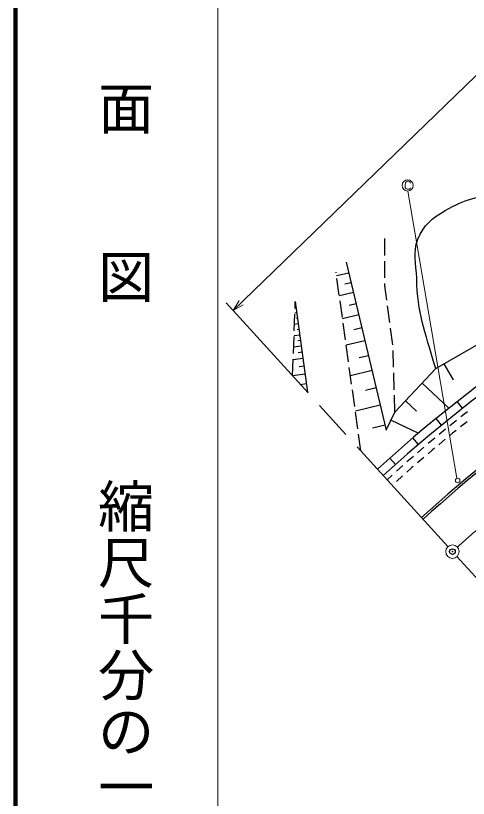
# Model space of a CAD drawing. Units: millimetres, scale not verified. Extents: x 40000 to 680000, y 20000 to 380000.
# Drawn here: x 40000 to 80326, y 262491 to 332172 of the extents above; entities that cross this region are included whole.
import ezdxf
from ezdxf.enums import TextEntityAlignment as Align

# ---------------------------------------------------------------- set-up
doc = ezdxf.new("R2010")
doc.units = ezdxf.units.MM
doc.header["$LTSCALE"] = 1000
doc.header["$PDMODE"] = 32
doc.header["$PDSIZE"] = 500
doc.linetypes.add('CHAIN', pattern=[18.5, 12, -1.5, 3.5, -1.5])
for name, color, linetype, lineweight in [('M-BGD', 7, 'Continuous', 25), ('M-BMK', 2, 'CHAIN', 13), ('M-BMK-SRVR', 3, 'Continuous', 13), ('M-STR-HTXT', 7, 'Continuous', 13), ('M-TTL', 2, 'Continuous', 140), ('M-TTL-BAND', 7, 'Continuous', 13)]:
    doc.layers.add(name, color=color, linetype=linetype, lineweight=lineweight)
doc.layers.add('M-OTRS', color=6, linetype='Continuous')
doc.styles.add('@ＭＳ ゴシック', font='')
doc.styles.get('@ＭＳ ゴシック').set_extended_font_data('@MS Gothic')

msp = doc.modelspace()

# ---------------------------------------------------------------- linework, layer by layer
at = {"layer": 'M-BGD'}
for p, q in [((72895, 310825), (72895, 312325)), ((77426, 300750), (95191, 311063)), ((69438, 310229), (73014, 295266)), ((72895, 308825), (72895, 310325)), ((68553, 309266), (68543, 309335)), ((69670, 309256), (68590, 308998)), ((68828, 307285), (68622, 308771)), ((69877, 308392), (69337, 308263)), ((72895, 308142), (72895, 308325)), ((73069, 306837), (72895, 308142)), ((70083, 307528), (68836, 307230)), ((64885, 306100), (64907, 306712)), ((64907, 306712), (66001, 298645)), ((69104, 305304), (68897, 306790)), ((70322, 306531), (69698, 306382)), ((73334, 304854), (73135, 306341)), ((64815, 304102), (64868, 305601)), ((65041, 305721), (64871, 305698)), ((65108, 305225), (65023, 305214)), ((70560, 305533), (69120, 305189)), ((65176, 304730), (64835, 304684)), ((69379, 303324), (69172, 304809)), ((65243, 304234), (65073, 304211)), ((70835, 304381), (70115, 304209)), ((73598, 302872), (73400, 304359)), ((64744, 302103), (64797, 303602)), ((65310, 303739), (64799, 303670)), ((65377, 303243), (65122, 303209)), ((71111, 303228), (69448, 302831)), ((65445, 302748), (64763, 302656)), ((69654, 301343), (69448, 302828)), ((65518, 302203), (65178, 302157)), ((71429, 301898), (70597, 301699)), ((73668, 300873), (73623, 302373)), ((64673, 300104), (64726, 301603)), ((65592, 301658), (64724, 301540)), ((78148, 301170), (78968, 299757)), ((65687, 300964), (65252, 300905)), ((69930, 299362), (69723, 300847)), ((71747, 300567), (69826, 300108)), ((73729, 298874), (73683, 300374)), ((73789, 296875), (77426, 300750)), ((65781, 300269), (64674, 300119)), ((65901, 299383), (65347, 299308)), ((72114, 299030), (71154, 298801)), ((76209, 299454), (78591, 297219)), ((70205, 297381), (69999, 298866)), ((73789, 296875), (73744, 298375)), ((74730, 297878), (75715, 296954)), ((79813, 297217), (79339, 297819)), ((72482, 297493), (70263, 296963)), ((70481, 295400), (70274, 296885)), ((73014, 295266), (73789, 296875)), ((80245, 296913), (79659, 296445)), ((73448, 296167), (75883, 294995)), ((77943, 295717), (77458, 296310)), ((72906, 295719), (71797, 295454)), ((79268, 296133), (78682, 295665)), ((80213, 296025), (79627, 295557)), ((70756, 293419), (70550, 294905)), ((78295, 295349), (77717, 294870)), ((78924, 294996), (78654, 294772)), ((79236, 295245), (78924, 294996)), ((75880, 293994), (75383, 294578)), ((77332, 294551), (76755, 294072)), ((78269, 294453), (77692, 293974)), ((76375, 293748), (75806, 293259)), ((77100, 293484), (76735, 293169)), ((77307, 293655), (77100, 293484)), ((73841, 292219), (73332, 292791)), ((75427, 292933), (74861, 292445)), ((76356, 292843), (75787, 292354)), ((74486, 292110), (73926, 291611)), ((74861, 292445), (74859, 292443)), ((75409, 292028), (75305, 291939)), ((73553, 291277), (73085, 290859)), ((75305, 291939), (74847, 291530)), ((74475, 291197), (73915, 290698)), ((73542, 290364), (73538, 290361))]:
    msp.add_line(p, q, dxfattribs=at)
for radius, start in [(124757, 101.91352), (124557, 101.91352), (130587, 112.25304), (129821, 112.25304)]:
    msp.add_arc((160113, 195211), radius, start, 132.29819, dxfattribs=at)
msp.add_open_spline([(77426, 300750), (76379, 304331), (75810, 305585), (75727, 308795), (75691, 310156), (75348, 311008), (75837, 312278), (76331, 313561), (77088, 314118), (78270, 314821), (80072, 315893), (81332, 316087), (83411, 316369), (85828, 316696), (87226, 316213), (89657, 316424), (92034, 316630), (93353, 316906), (95682, 317419), (97699, 317862), (98719, 318610), (100768, 318856), (102548, 319070), (103586, 319025), (105356, 318746), (107153, 318462), (107867, 318175), (109815, 317403)], degree=3, knots=[0, 0, 0, 0, 1, 1, 1, 2, 2, 2, 3, 3, 3, 4, 4, 4, 5, 5, 5, 6, 6, 6, 7, 7, 7, 8, 8, 8, 9, 9, 9, 9], dxfattribs=at)
at = {"layer": 'M-BMK'}
for p, q in [((78505, 284902), (58758, 306605)), ((79313, 284014), (107402, 253143))]:
    msp.add_line(p, q, dxfattribs=at)
msp.add_arc((160113, 195211), 120661, 93.27284, 132.01328, dxfattribs=at)
at = {"layer": 'M-BMK-SRVR'}
msp.add_circle((78909, 284458), 600, dxfattribs=at)
at = {"layer": 'M-OTRS'}
msp.add_point((78909, 284458), dxfattribs=at)
at = {"layer": 'M-STR-HTXT'}
for p, q in [((59380, 305921), (104441, 349541)), ((74688, 317150), (74713, 317259)), ((74688, 316985), (74688, 317150)), ((74713, 317259), (74740, 317293)), ((74740, 317293), (74798, 317370)), ((74798, 317370), (74875, 317423)), ((74875, 317423), (75015, 317424)), ((75015, 317424), (75096, 317398)), ((75096, 317398), (75151, 317343)), ((75151, 317343), (75180, 317259)), ((74711, 316879), (74688, 316985)), ((74767, 316794), (74711, 316879)), ((74820, 316740), (74767, 316794)), ((74879, 316712), (74820, 316740)), ((75016, 316712), (74879, 316712)), ((74935, 316535), (79314, 290982)), ((75097, 316738), (75016, 316712)), ((75152, 316796), (75097, 316738)), ((75177, 316846), (75152, 316796)), ((59380, 305921), (59916, 306806)), ((59380, 305921), (60282, 306428))]:
    msp.add_line(p, q, dxfattribs=at)
for centre, radius in [((74919, 317054), 500), ((74919, 317054), 500), ((79380, 290789), 200)]:
    msp.add_circle(centre, radius, dxfattribs=at)
at = {"layer": 'M-TTL'}
msp.add_line((40000, 380000), (40000, 20000), dxfattribs=at)
at = {"layer": 'M-TTL-BAND'}
msp.add_line((58000, 370000), (58000, 20000), dxfattribs=at)

# ---------------------------------------------------------------- texts
at = {"layer": 'M-TTL-BAND', "style": '@ＭＳ ゴシック'}
for s, p in [('平\u3000\u3000面\u3000\u3000図', (49777, 306475)), ('縮尺千分の一', (49777, 261030))]:
    msp.add_text(s, height=3666, rotation=270, dxfattribs=at).set_placement(p, align=Align.MIDDLE_RIGHT)

doc.saveas('drawing.dxf')
